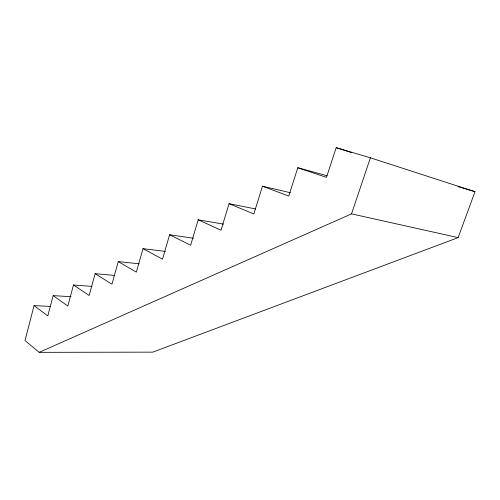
<?xml version="1.0" encoding="UTF-8"?>
<svg xmlns="http://www.w3.org/2000/svg" width="500" height="500" viewBox="0 0 500 500"><rect width="100%" height="100%" fill="white"/><g stroke="black" fill="none" stroke-linecap="round" stroke-linejoin="round"><path stroke-width="0.75" d="M34.062 305.606L25 340.556L39.181 352.337L152.781 352.15L458.119 237.625L475 191.694L370.419 157.812L336.194 147.662L326.475 177.369L297.787 167.738L288.756 196.062L262.462 186.206L253.825 213.962L229.056 203.669L220.994 230.212L198.194 219.806L190.644 245.238L169.594 234.756L162.506 259.163L143.012 248.65L136.337 272.113L118.25 261.6L111.95 284.188L95.119 273.688L89.162 295.469L73.469 285.006L67.819 306.031L53.156 295.625L47.794 315.944L34.062 305.606L50.369 306.4M39.181 352.337L351.525 213.875L370.419 157.812M53.156 295.625L70.994 296.706M73.469 285.006L92.05 286.381M95.119 273.688L114.55 275.413M118.25 261.6L139.137 263.794M143.012 248.65L165.456 251.438M169.594 234.756L193.538 238.244M198.194 219.806L223.562 224.131M229.056 203.669L255.744 209M351.525 213.875L458.119 237.625M262.462 186.206L290.519 192.769M297.787 167.738L327.056 175.756M457.994 186.6L475 191.694M336.194 147.662L351.8 152.694"/></g></svg>
